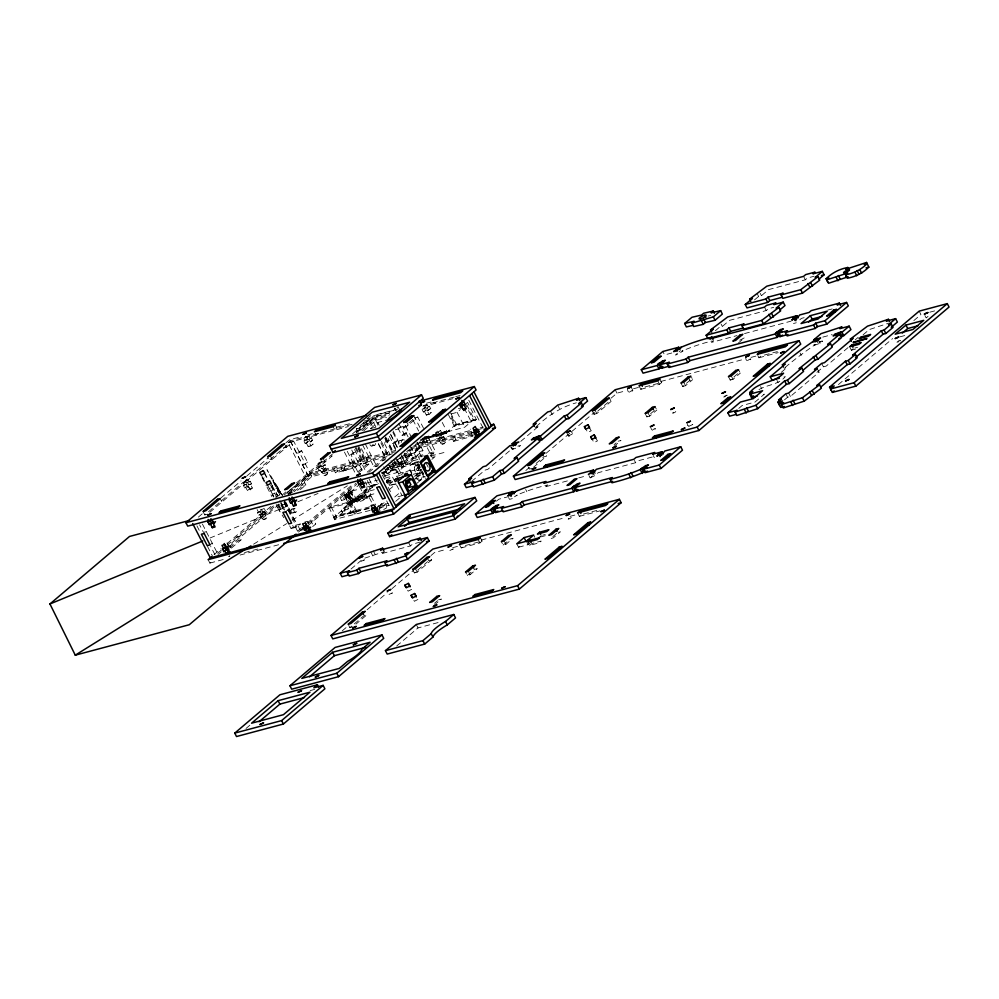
<?xml version="1.0" encoding="UTF-8"?>
<svg xmlns="http://www.w3.org/2000/svg" width="999" height="999" viewBox="0 0 999 999"><rect width="100%" height="100%" fill="white"/><g stroke="black" fill="none" stroke-linecap="round" stroke-linejoin="round"><path stroke-width="0.75" stroke-dasharray="5 3.75" d="M344.131 508.466C346.578 503.134 353.484 511.513 348.876 513.299C344.23 515.634 342.632 507.355 347.664 506.63M346.878 513.836L350.424 512M652.16 430.282C659.765 424.475 652.11 434.665 650.986 427.997M261.501 516.133C263.836 511.488 269.568 518.194 264.785 519.38C260.339 519.992 261.501 515.022 265.01 514.435M263.261 519.692L266.77 517.869M359.165 498.151C360.227 495.954 364.935 495.954 360.689 497.852C355.869 499.325 361.613 492.42 362.674 496.328M364.385 491.308C367.32 486.001 373.901 495.229 368.681 496.503C364.298 497.452 362.962 490.084 367.919 489.735M385.227 470.079C387.562 465.434 393.294 472.14 388.511 473.326C384.066 473.951 385.227 468.968 388.736 468.394M407.517 452.584C406.705 454.283 401.635 454.87 405.994 452.759C414.423 452.272 404.782 463.236 404.008 454.27M629.333 392.182C637.874 386.201 627.547 397.627 627.572 388.761M747.464 360.651C755.993 354.67 745.679 366.096 745.704 357.23M397.914 407.005L396.953 407.742M726.872 395.779L727.097 395.167L725.686 395.542M900.074 340.971L900.424 340.434L898.9 340.746M198.364 517.107L203.097 513.086M220.854 498.026L240.984 480.944M246.903 475.924L268.207 457.842M285.964 442.782L289.51 439.772L301.548 436.551M290.172 440.846L307.792 475.112L323.726 470.854L321.578 472.689L305.632 476.935L288.024 442.669L290.172 440.846L306.119 436.588L307.954 439.947L311.313 437.799L312.612 440.309L309.24 442.457L312.612 440.309M203.047 511.488L204.807 514.91L219.143 502.747L221.953 501.998L220.192 498.563M221.428 500.799L243.157 482.367L245.979 481.618L247.153 483.903L243.406 485.439L244.693 487.962L248.439 486.413L250.2 489.847L247.39 490.596L245.629 487.162L248.439 486.413M247.39 490.596L249.538 488.761L247.777 485.339L251.523 483.803L250.225 481.281L246.491 482.829L245.317 480.544L290.834 441.92L308.454 476.186L291.358 490.696M209.827 512.287L245.979 481.618M245.317 480.544L248.127 479.795L293.644 441.171L311.263 475.437L293.069 490.884M243.406 485.439L247.153 483.903M246.491 482.829L250.225 481.281M244.693 487.962L245.629 487.162M247.777 485.339L251.523 483.803M288.024 442.669L303.958 438.411L306.119 436.588M352.085 424.313L308.928 435.839L306.78 437.662L348.426 426.548M303.921 441.021L307.292 438.873L303.921 441.021L305.207 443.531L308.579 441.383L311.001 445.891L313.149 444.068L311.388 440.634M307.954 439.947L311.313 437.799M250.2 489.847L252.347 488.012L250.587 484.59M305.207 443.531L308.579 441.383M318.306 433.329L316.146 435.164L314.385 431.73M301.673 450.761L299.525 452.584L296.703 453.334L298.863 451.511L301.673 450.761L307.542 462.187L305.394 464.011L302.585 464.76L304.732 462.937L307.542 462.187M306.431 443.206L308.192 446.64L310.339 444.817L313.149 444.068M210.04 544.917L212.188 543.094M366.908 418.893L371.665 414.86M261.126 511.088L260.19 511.875L261.476 514.398L258.666 515.147L257.38 512.637L261.126 511.088L259.365 507.667M264.198 508.479L260.464 510.014L264.198 508.479L265.497 510.988L261.75 512.524L262.924 514.81L265.734 514.06L277.173 504.358M375.924 426.998L372.402 420.142L358.067 432.317L356.306 428.883L363.474 422.802L366.283 422.053L368.044 425.474L365.234 426.223L363.474 422.802M356.306 428.883L359.116 428.134L366.283 422.053M352.597 433.766L373.938 415.646L396.441 409.652M385.002 438.436L392.832 453.671L324.388 471.928L322.44 468.344L319.068 470.492L317.769 467.982L318.993 467.657L317.232 464.235L319.38 462.4L322.19 461.65L323.951 465.084L321.803 466.908L319.38 462.4M282.292 494.967L285.826 491.97M296.441 482.954L322.402 460.939M356.618 431.905L369.593 420.891L373.114 427.747M258.666 515.147L262.412 513.598L263.586 515.884L228.534 545.629M356.144 432.38L374.6 416.733L393.431 411.7M322.19 461.65L320.042 463.474L317.232 464.235M356.78 432.405L378.184 414.248L397.677 409.041M284.328 494.88L288.636 491.221M289.448 490.534L332.292 454.183M214.048 554.645L221.154 548.613M227.073 543.593L272.053 505.432M287.45 492.37L309.94 473.289L395.791 450.374M289.186 492.395L332.205 455.894L329.383 456.643M361.9 430.694L375.212 419.393L378.471 425.736M221.391 550.049L215.247 555.269L210.677 546.378M226.835 545.442L260.776 516.633L263.586 515.884M262.924 514.81L275.499 504.145M318.993 467.657L321.141 465.834L319.93 466.158L321.216 468.668L319.068 470.492M218.057 554.507L221.129 551.91M363.673 430.919L376.361 420.154L386.501 417.445M321.803 466.908L325.174 464.76L326.586 467.495L323.214 469.642L326.586 467.495M227.784 547.714L229.945 545.891L231.231 548.401M208.129 559.665L209.89 563.086L212.263 561.088M228.833 547.027L280.919 502.834M293.943 491.783L311.7 476.71L390.022 455.806M229.695 547.927L238.524 540.447L241.333 539.697L239.573 536.263L236.751 537.012L238.524 540.447M297.527 490.372L303.047 485.701L305.856 484.952L304.096 481.518L301.286 482.267L303.047 485.701M370.492 428.658L377.809 422.465L387.375 419.905M231.406 548.114L241.333 539.697M300.337 489.622L305.856 484.952M324.388 471.928L326.536 470.104L395.254 451.773M350.899 454.632L353.047 452.809L355.869 452.06L353.708 453.883L350.899 454.632L356.805 466.108L359.615 465.359L361.763 463.536L358.953 464.285L356.805 466.108M285.739 511.725L287.887 509.902M335.527 472.864L337.674 471.029L356.431 466.034L354.67 462.599L352.51 464.423L354.27 467.857L335.527 472.864L333.766 469.43L335.914 467.607L337.674 471.029M435.089 402.16L427.06 404.308L424.9 406.131L455.007 398.102M422.053 409.49L425.412 407.342L422.053 409.49L423.339 412.013L426.71 409.852L429.133 414.36L431.281 412.537L429.52 409.103L430.744 408.778L429.445 406.268L426.073 408.416L424.238 405.057L422.09 406.88L423.264 409.165M354.27 467.857L356.431 466.034M389.111 440.422L386.301 441.171L384.14 442.994L386.963 442.245L389.111 440.422L387.15 436.613M412.624 419.767L403.346 427.647L409.215 439.073M426.073 408.416L429.445 406.268M423.339 412.013L426.71 409.852M423.638 428.459L417.769 417.033L406.156 426.898L395.304 429.782M355.232 447.839L363.449 463.836L366.983 462.475L358.766 446.478M429.52 409.103L427.372 410.926L430.744 408.778M363.449 463.836L366.983 462.475M289.673 525.811L291.071 528.533L294.655 525.486L300.274 523.988L303.209 529.707L297.59 531.206L294.655 525.486M357.742 471.965L366.346 464.66L369.155 463.911L360.364 446.603M395.604 449.912L392.345 443.568L394.493 441.745L397.302 440.996L392.732 432.105M397.889 427.922L401.798 435.539L403.958 433.716L406.768 432.967L408.079 435.514M424.563 411.688L426.323 415.109L428.471 413.286L431.281 412.537M358.404 473.039L369.155 463.911M392.345 443.568L395.154 442.819L397.302 440.996M406.768 432.967L404.62 434.79L401.798 435.539M291.071 528.533L296.691 527.035L300.274 523.988M297.59 531.206L302.297 527.197M307.018 523.201L353.009 484.178M367.157 472.177L387.2 455.169L380.157 441.458M298.476 532.08L302.759 528.446M307.967 524.025L356.181 483.129M368.793 472.427L390.01 454.42L382.829 440.234M307.817 525.786L356.693 484.328M335.015 519.343L329.32 508.266L331.119 506.743L351.361 501.411M348.838 504.233L344.318 495.479L344.83 495.054L345.529 494.867L350.125 503.683L347.764 505.144L347.177 504.008L348.963 502.485L350.125 503.683M347.64 494.305L346.428 494.917L347.64 494.305L351.748 502.297L351.248 502.734L350.537 502.922L346.041 494.018L347.252 493.406L351.848 502.222L349.55 503.621M348.963 491.945L347.764 492.569L348.963 491.945L353.471 500.849L352.972 501.273L352.26 501.461L348.151 493.456L349.363 492.844L348.151 493.456M345.529 494.867L344.318 495.479M346.041 494.018L347.252 493.406M349.875 491.995L351.074 491.383L355.182 499.388L354.682 499.812L353.983 499.999L349.875 491.995L351.074 491.383M351.848 502.222L350.686 501.023L352.984 499.612L356.381 498.926L356.968 500.062L351.773 491.071L358.803 485.114M341.596 500.424L344.405 499.675L342.645 496.241L339.835 497.002L341.596 500.424L348.763 494.343L351.573 493.593L349.812 490.159L347.003 490.909L352.272 501.311L351.273 502.16M312.65 526.61L315.721 524L313.961 520.579L311.151 521.328L312.912 524.75L315.721 524M344.405 499.675L351.573 493.593M446.441 433.166L420.691 440.284L446.441 433.166L446.091 432.48L421.828 439.198M424.051 437.312L449.288 430.581L449.637 431.268L422.49 438.761L422.14 438.074M385.477 470.267L392.794 464.06L395.604 463.311L397.752 461.488L393.331 462.662M395.966 461.363L401.086 457.018M348.963 502.485L350.686 501.023M350.612 501.535L348.426 503.484L349.138 503.296L344.83 495.054M386.526 466.083L388.286 469.518L386.138 471.341L383.716 466.833M466.146 403.621L467.582 402.397L476.386 419.543L474.95 420.754L454.308 426.211L447.365 412.712M370.13 510.389L334.553 519.468L342.432 512.774L341.371 510.014L365.534 489.522L371.341 485.464L378.808 483.479M451.223 413.898L457.105 412.337L460.327 409.602M334.777 519.83L333.554 517.532L341.433 510.839M352.26 501.461L352.759 501.036L348.651 493.031M353.983 499.999L355.182 499.388M374.313 489.685L362.737 492.769L355.706 498.726L377.41 492.932M389.685 465.996L391.096 468.756L400.661 466.208L407.979 460.002L398.376 462.475L391.208 468.556L400.587 466.058L407.754 459.977M391.096 468.756L398.414 462.562M347.177 504.008L352.934 501.835L353.521 502.984L347.764 505.144M353.646 501.236L354.657 500.374L355.244 501.523L352.947 502.934L352.36 501.785L353.646 501.236L354.245 502.372M355.244 501.523L354.071 500.324L356.381 498.926M367.232 480.394L370.592 486.925L372.377 485.402L378.309 483.816M355.956 499.825L360.252 496.166L365.884 494.667L367.058 496.953L362.749 500.599L357.13 502.097L355.956 499.825L367.058 496.953M342.432 512.774L342.37 511.963L366.533 491.458L372.327 487.412L375.324 486.613M472.614 432.367L442.52 440.409L440.684 437.05L437.312 439.198L436.026 436.688L437.237 436.363L435.477 432.929L437.624 431.106L440.447 430.357L442.207 433.778L440.047 435.601L437.624 431.106M419.705 459.478L415.109 450.549L417.27 448.726L420.079 447.977L416.795 441.595M426.723 440.696L424.575 442.52L427.385 441.77L429.545 439.947L426.723 440.696L432.629 452.172L430.482 453.996L433.291 453.246L435.052 456.68L431.918 459.34M354.67 501.473L356.968 500.062M399.563 463.861L401.71 462.038L403.546 465.397L418.943 461.326M440.447 430.357L438.286 432.18L435.477 432.929M420.079 447.977L417.932 449.8L415.109 450.549M381.83 472.764L395.204 469.193L402.372 463.111L404.145 466.533L396.965 472.614L383.591 476.186M387.912 465.721L404.533 461.276L411.838 455.082L395.217 459.515M415.759 456.68L422.927 450.599L421.166 447.165L413.998 453.246L401.511 456.58M357.13 502.097L361.426 498.451L360.252 496.166M365.884 494.667L361.576 498.314L362.749 500.599M381.643 473.576L396.453 469.617L398.251 468.106L402.947 477.247M436.026 436.688L438.174 434.852L439.46 437.375L437.312 439.198M437.237 436.363L439.385 434.528M397.04 459.165L401.323 467.282L403.546 465.397L401.71 462.038M405.769 457.704L408.928 455.806L410.789 459.253L412.937 457.43L422.789 454.807M386.226 481.206L392.083 476.236L401.835 495.167M401.024 454.458L406.293 464.71L413.598 458.504L407.679 446.965M440.047 435.601L443.419 433.454L444.717 435.964L441.346 438.124L444.717 435.964M382.317 474.887L386.338 482.717L388.136 481.193L399.987 478.034M329.32 508.266L369.268 497.602L371.054 496.078L375.749 505.219M442.245 422.44L447.102 431.893L455.706 424.587L450.849 415.134M454.308 426.211L456.456 424.388M423.613 437.687L449.288 430.581M476.386 419.543L456.705 424.787L455.269 426.011L449.825 415.409M369.755 506.818L356.256 510.427L354.458 511.95L372.465 507.142M422.265 438.836L449.637 431.268M409.64 449.175L439.71 441.158L441.858 439.335L410.289 447.752M442.52 440.409L444.667 438.573L471.803 431.331M395.129 482.13L397.465 480.144M388.986 489.847L396.016 483.891L388.773 485.814M430.157 455.906L435.439 451.423L426.923 434.84M447.102 431.893L464.735 427.185L473.339 419.892L465.709 405.032M455.806 439.51L454.046 436.076L451.898 437.899L453.658 441.333L455.806 439.51L473.563 434.765M376.86 507.929L379.008 506.106L380.294 508.616L378.146 510.439M415.484 478.271L420.854 473.713L423.539 473.002M394.755 496.978L401.198 491.508M473.276 435.015L472.34 435.814L471.053 433.291L471.978 432.505L470.217 429.083M395.654 501.373L402.535 495.529L395.154 497.502M416.995 483.266L425.187 476.311L414.41 479.183M351.024 569.043L361.213 560.402M364.822 558.129L384.378 551.648L382.23 553.483L380.469 550.049M471.69 481.356L484.927 470.129L487.749 469.38L511.763 449.001L513.636 448.501L512.699 449.288L511.525 447.003M536.226 426.61C548.039 415.721 561.001 406.993 576.323 402.797M520.779 441.358L537.937 426.798L536.75 424.513M382.23 553.483L410.352 545.966L412.512 544.143L420.542 542.007M525.824 470.504L529.37 467.482M545.941 453.421L570.804 432.33M571.99 431.331L594.48 412.25M611.051 398.189L616.97 393.169L626.011 390.746M536.076 463.436L543.793 456.893L546.603 456.143L544.842 452.709M592.22 410.889L593.98 414.31L608.316 402.147L611.126 401.398L609.365 397.964M533.366 467.37L546.603 456.143M593.98 414.31L596.79 413.561L611.126 401.398M342.232 630.856L348.151 625.836M367.095 609.765L387.225 592.682M391.958 588.673L413.261 570.591M431.019 555.531L434.577 552.509L446.615 549.3M496.478 501.161L498.738 499.238L507.43 496.915M348.688 625.374L349.862 627.659L353.171 624.85M354.27 623.913L364.198 615.484L367.02 614.735L355.981 624.1M412.624 569.48L414.385 572.914L416.595 571.041M417.694 570.104L427.622 561.675M414.385 572.914L417.195 572.152L431.543 559.989L429.782 556.568M677.497 353.221L675.349 355.045L678.159 354.295L683.104 350.799L681.892 351.124C691.545 346.915 701.635 343.531 712.15 340.959M679.07 351.873L680.506 350.661M639.035 385.876L640.796 389.31L642.944 387.487L661.7 382.48L659.939 379.046M246.016 728.471L250.774 724.425M715.396 330.694L719.517 327.197L722.327 326.448L729.495 320.367L766.245 310.552L768.331 308.791L773.688 307.355M514.473 496.79L517.27 495.129L516.058 495.454C526.148 491.021 536.763 487.599 547.764 484.902L545.616 486.725L544.443 484.44M459.453 544.48L461.213 547.902L463.361 546.078L482.117 541.071L480.344 537.649M754.495 299.925L758.616 296.441L761.425 295.692L768.593 289.598L805.344 279.795L807.429 278.034L814.123 276.248M640.796 389.31L659.552 384.303L661.7 382.48M713.598 340.584L711.45 342.407L737 335.589M461.213 547.902L479.957 542.894L482.117 541.071M614.085 444.68L616.133 442.944M645.104 413.449L646.865 416.87L654.033 410.789L656.842 410.04L655.082 406.605M680.956 383.029L682.717 386.463L689.884 380.369L692.694 379.62L691.52 377.335M613.836 446.541L621.003 440.459L618.181 441.208M646.865 416.87L649.675 416.121L656.842 410.04M682.717 386.463L685.526 385.701L692.694 379.62M739.735 340.222L744.592 337.724L738.448 342.944M434.503 603.284L437.574 600.674M467.282 575.474L474.45 569.393L477.26 568.643L470.092 574.725L467.282 575.474L465.509 572.04M503.121 545.054L510.289 538.973L513.111 538.224L505.931 544.305L503.121 545.054L501.361 541.633M434.24 605.132L441.408 599.05L438.598 599.8M588.973 475.561L590.147 477.847L592.295 476.024L591.071 476.348M595.304 473.464L592.657 475.012M396.678 646.028L418.032 627.921L439.023 622.315M516.783 543.806L518.543 547.24L521.678 544.58M518.543 547.24L528.109 544.68L530.207 542.907M529.657 545.392L531.805 543.568L541.183 541.071L539.023 542.894L529.657 545.392L528.521 543.181M539.11 537.362L541.271 535.539M728.433 376.648L730.194 380.082L737.512 373.876L740.321 373.127L738.561 369.692M730.194 380.082L733.016 379.333L740.321 373.127M757.754 355.494L758.928 357.779L761.076 355.956L777.359 351.611M590.147 477.847L596.328 474.95L598.114 472.714L635.614 462.712L637.774 460.889L655.082 456.268M556.668 533.379L550.524 538.598L553.334 537.837L560.501 531.755L557.692 532.504M577.572 512.949L579.345 516.371L581.493 514.547L599.25 509.815M785.239 367.332C794.942 359.078 805.057 351.623 815.359 344.505L814.422 345.292L813.248 343.007M738.761 408.404L742.207 405.482L755.044 402.048L764.372 394.143L760.089 395.292M758.965 389.622C767.319 384.453 778.621 384.927 785.339 376.623L782.379 377.41M781.218 372.39L786.95 367.507L784.14 368.269M817.507 342.682L818.443 341.895M820.504 341.346L819.567 342.133L822.377 341.383L821.203 339.098M814.422 345.292L820.229 343.206L822.377 341.383M784.502 399.85L787.574 397.24L790.396 396.491L819.068 372.165L817.307 368.731M848.039 347.59L826.235 366.071L823.426 366.833L816.258 372.914L819.068 372.165M855.181 339.885L858.253 337.287M863.111 334.79L869.255 329.583L888.823 323.102M850.186 347.952L851.36 350.237L853.508 348.414M838.386 384.59L892.619 338.574M913.848 320.567L920.928 314.56L919.167 311.139M383.716 509.49L385.814 508.329M229.782 555.594L228.709 556.63L229.795 556.505M673.501 412.212C669.78 415.297 679.208 410.377 674.412 411.738M568.955 518.206C565.409 521.441 575.049 515.821 569.405 517.957M253.584 544.18L286.613 523.638M291.895 520.342L347.377 485.814M725.224 395.766L723.688 397.065L725.686 396.541M898.438 340.971L896.915 342.257L898.9 341.733M261.313 475L263.074 478.421L266.596 476.598M267.557 485.127L269.318 488.548L272.827 486.725L271.066 483.304M269.318 488.548L270.879 491.083L277.897 487.437L281.418 494.293M273.801 496.84L272.44 494.28L279.458 490.634L280.369 492.32M275.424 497.177L281.281 494.143L279.458 490.634M276.161 504.895L277.572 507.629L284.59 503.996L295.517 521.715L293.169 522.927M282.642 508.341L279.133 510.164L280.894 513.586M411.65 589.348L408.141 591.171L406.381 587.737M417.894 599.475L414.373 601.298L412.612 597.864M928.046 316.283L926.41 317.869M352.272 501.311L353.571 500.761M209.952 538.024L290.672 504.745M297.877 501.773L318.057 493.456M395.604 408.391L394.518 408.391M307.567 434.952L313.586 433.341M336.151 427.322L352.709 422.902M367.757 418.881L391.82 412.462M426.436 403.221L430.944 402.023M364.111 421.103L389.672 414.285M454.195 397.065L436.426 401.81L434.278 403.633L432.517 400.199M455.669 396.665L460.114 395.479M363.461 422.527L389.023 415.709M283.666 448.002L286.476 447.252L284.715 443.818M370.666 428.583L377.36 426.785M417.769 417.033L414.96 417.794L420.829 429.208M308.192 446.64L311.001 445.891M426.323 415.109L429.133 414.36M458.366 408.616L461.188 407.867M827.784 310.102L832.217 308.916M671.815 352.984L664.572 354.92L662.812 351.486M744.517 333.579L791.121 321.141M804.133 317.67L801.448 318.381L798.438 320.941M398.801 427.609L408.266 425.099L406.506 421.665M793.481 323.514L796.29 322.764M371.803 446.004L374.613 445.254M454.682 424.862L474.363 419.605M399.95 440.584L402.759 439.835M323.951 465.084L325.174 464.76M321.216 468.668L322.44 468.344M439.46 437.375L440.684 437.05M416.021 443.906L421.64 442.407M249.538 488.761L252.347 488.012M421.84 443.032L422.777 442.782M413.873 445.554L471.103 430.269M480.144 427.859L483.154 427.06M822.801 337.1L832.179 334.603M479.208 429.358L482.167 428.571M633.541 388.736L639.572 387.137M660.651 381.506L745.004 358.991M751.023 357.38L757.055 355.781M471.053 433.291L473.863 432.542M407.779 450.736L421.166 447.165M406.593 451.386L471.353 434.103M758.928 357.779L778.171 352.647M929.807 312.188L935.726 310.614M453.658 441.333L472.902 436.188M343.419 470.904L346.228 470.154M382.842 460.502L385.664 459.752M402.11 456.156L422.927 450.599M293.544 487.062L296.353 486.301M375.674 466.583L378.484 465.834M428.409 453.296L435.439 451.423M410.789 459.253L423.451 455.881M204.807 514.91L207.617 514.16M535.114 427.547L537.937 426.798M389.897 466.433L404.882 462.412L402.073 456.93M387.749 467.532L420.304 458.841M430.669 456.081L443.981 452.522M435.052 456.68L432.242 457.43L422.614 438.686M385.339 470.304L388.286 469.518M412.262 463.961L421.64 461.463M411.663 473.851L410.302 471.191A6.119 4.146 75.1 0 1 411.463 464.448L420.841 461.95M381.718 472.515L398.251 468.106M401.323 467.282L418.206 462.774M854.857 348.052L857.554 347.34M416.158 465.272L418.918 464.535M411.463 464.448A6.119 4.146 75.1 0 1 416.745 465.709L419.43 464.997M899.899 336.85L905.843 335.264M851.36 350.237L855.406 349.163M417.02 468.106L421.128 467.008M410.302 471.191L419.667 468.681A6.119 4.146 75.1 0 1 419.38 464.797M366.034 483.179L377.61 480.094M384.84 478.159L392.083 476.236M257.38 512.637L260.19 511.875M417.782 470.629L421.89 469.53M261.75 512.524L264.56 511.775L265.734 514.06M400.249 477.497L396.116 478.596L387.512 485.901L395.791 483.691M517.857 446.128L520.666 445.379L518.518 447.202L512.699 449.288M386.288 481.481L399.75 477.884M413.211 474.288L422.19 471.903M351.773 491.071L359.003 489.148M366.246 487.212L377.822 484.128M418.643 473.464L422.777 472.352M370.592 486.925L376.511 485.339M386.338 482.717L399.675 479.158M206.318 531.668L203.509 532.417L199.588 524.8M387.287 483.416L396.266 481.031M414.21 476.236L423.189 473.838M291.795 509.14L294.605 508.379M292.932 512.912L295.754 512.162M353.084 499.95L351.873 500.561L352.572 500.374M371.054 496.078L351.561 501.286L356.256 510.427M350.149 502.022L350.861 501.835L346.74 493.831M304.77 522.015L307.592 521.266L309.353 524.687M369.131 508.454L333.554 517.532M377.972 506.093L388.286 503.334M229.945 545.891L228.721 546.216L226.96 542.782M377.784 506.431L379.008 506.106M378.971 508.029L389.285 505.282M380.294 508.616L379.083 508.941L380.257 511.226M532.267 468.306L529.458 469.055L528.284 466.77M244.505 552.609L258.928 548.751M209.89 563.086L226.461 558.666M240.022 555.057L280.682 544.193M545.616 486.725L569.705 480.294M578.746 477.884L586.263 475.874M512.325 498.613L509.515 499.363L508.341 497.077M452.622 547.689L460.152 545.691M481.218 540.059L563.973 517.981M569.992 516.371L577.509 514.36M579.345 516.371L600.062 510.839M431.543 559.989L428.733 560.739L426.96 557.317M542.607 535.177L545.279 534.465M540.459 537L548.488 534.865M349.862 627.659L352.672 626.91M310.177 690.609L314.685 689.397M708.066 316.059L710.789 315.434M386.213 508.191C388.349 499.025 374.875 503.196 383.366 510.027M440.547 440.846C442.445 441.133 445.791 437.362 441.508 439.735C436.401 446.353 450.774 444.705 443.943 438.961M445.704 442.382L442.195 444.205M325.686 470.417C320.504 469.667 322.777 478.234 326.498 474.95C329.47 471.615 324.812 469.78 322.302 472.302M418.544 480.694C424.587 481.343 420.791 470.616 416.733 474.2C413.611 477.697 418.693 482.305 421.953 478.783M688.648 426.473C699.437 421.103 685.689 428.921 687.462 424.2M572.04 434.315C562.212 437.837 577.572 435.976 570.279 430.894M409.278 455.881L411.176 454.008L412.937 457.43M415.659 475.249L419.193 473.426M390.497 471.815L386.988 473.638M370.679 494.98L367.145 496.803M327.572 473.913L324.063 475.736M380.607 504.657L384.14 502.834M358.579 497.015L362.088 495.192M420.791 442.382L421.353 442.707A3.959 2.672 75.1 0 0 424.076 441.471A3.959 2.672 75.1 0 0 423.776 437.175M419.855 442.632L420.417 442.969A3.959 2.672 75.1 0 0 423.226 438.374M281.281 494.143L280.369 492.47M272.44 494.28L273.339 495.954M589.672 428.221L591.233 430.744L587.724 432.567L586.55 430.282M595.916 438.349L597.477 440.871L593.968 442.694L592.207 439.273M277.897 487.437L266.983 469.717L280.369 495.766M282.642 496.028L273.089 480.531L280.557 495.042M272.739 480.719L281.493 494.917M278.209 490.472L279.133 491.995M286.813 504.445L287.749 505.969M284.528 501.498L290.097 510.539L285.839 502.235M284.178 501.673L289.747 510.714M264.248 472.802L268.144 479.133M272.053 485.464L277.909 496.116M271.616 486.413L277.185 495.442M280.669 503.496L284.64 509.952M283.429 509.602L279.67 503.071M263.074 478.421L264.635 480.956M277.572 507.629L283.816 517.757M397.315 460.289L400.611 466.096M404.533 461.276L406.368 464.647M273.351 496.116L273.801 496.978M276.86 494.143C274.3 489.398 279.108 498.451 276.86 494.293M924.887 315.522L926.061 317.807M803.583 276.361L805.344 279.795M819.055 340.921L820.229 343.206M821.665 363.399L823.426 366.833M800.112 353.059L801.285 355.344M760.251 293.406L761.425 295.692M764.485 307.13L766.245 310.552M757.442 294.156L758.616 296.441M788.636 393.069L790.396 396.491M785.813 393.818L787.574 397.24M776.997 380.419L778.171 382.704M760.601 386.588L761.775 388.873M721.153 324.163L722.327 326.448M731.256 375.899L733.016 379.333M688.124 376.948L689.884 380.369M683.766 382.28L685.526 385.701M657.792 380.869L659.552 384.303M647.914 412.699L649.675 416.121M631.081 386.938L632.842 390.359M653.196 455.419L654.37 457.704M615.209 389.735L616.97 393.169M634.44 460.427L635.614 462.712M595.029 410.127L596.79 413.561M557.679 405.119L559.44 408.554M566.77 432.704L568.531 436.138M550.511 411.213L552.272 414.635M510.589 446.715L511.763 449.001M525.686 489.448L526.86 491.733M468.768 400.199L483.116 428.121M466.733 404.757L474.95 420.754M533.666 535.052L534.84 537.337M464.248 408.216L471.191 421.715M526.348 541.258L528.109 544.68M457.105 412.337L464.735 427.185M450.599 412.924L456.705 424.787M448.851 430.944L449.2 431.63M504.17 540.884L505.931 544.305M445.654 432.842L446.004 433.529M427.06 404.308L428.234 406.593M443.494 436.301L444.667 438.573M427.297 408.091L428.583 410.601M441.271 435.277L442.557 437.799M424.2 407.667L425.487 410.177M438.536 438.873L439.71 441.158M478.196 539.472L479.957 542.894M424.762 436.663L427.385 441.77M413.673 415.584L415.434 419.018M412.812 419.617L418.681 431.044M420.766 439.235L421.128 439.922M398.027 406.693L399.787 410.127M426.123 463.211L428.184 467.207M405.494 425.824L411.376 437.05M415.309 444.692L423.176 460.002M394.867 407.979L396.628 411.413M394.518 408.516L395.691 410.801M398.738 423.364L405.906 437.525M410.514 446.266L416.421 457.754L409.103 463.961L403.833 453.696M417.495 462.337L425.824 478.558M417.32 464.123L423.788 476.685M416.745 465.709L420.854 473.713M468.331 571.291L470.092 574.725M393.057 430.969L399.45 443.419M404.208 453.084L407.817 460.089M410.539 470.566L411.863 473.139M390.572 434.128L394.493 441.745M395.154 442.819L397.764 447.902M390.796 434.99L397.839 448.701M389.36 436.213L396.403 449.912M399.925 456.768L403.446 463.623L394.081 466.133L392.669 463.386M385.701 437.1L393.556 452.385M377.809 422.465L379.245 425.249M385.626 437.662L392.732 451.498M395.991 458.054L398.439 462.587M374.6 416.733L376.361 420.154M384.99 438.636L386.301 441.171M393.843 459.877L395.604 463.311M394.106 462.175L395.517 464.91M396.453 469.617L401.148 478.758M381.393 441.458L389.148 456.531M391.034 460.626L392.794 464.06M395.204 469.193L396.965 472.614M403.271 472.315A3.959 0.887 -27.2 0 0 398.926 473.838A3.959 0.887 -27.2 0 0 396.541 476.148L398.476 479.945M378.459 443.743L386.251 458.916M389.797 465.809L391.271 468.681M378.309 443.868L386.126 459.078M383.441 472.052L388.136 481.193M382.505 472.302L387.2 481.443M359.116 428.134L360.289 430.419M388.199 487.237L391.62 493.893M365.322 444.031L377.123 466.983M362.512 444.78L374.325 467.532M408.591 542.544L410.352 545.966M374.912 478.009L378.171 484.353M386.65 500.861L389.91 507.205M358.042 447.09L366.271 463.086M357.979 448.389L366.346 464.66M355.944 447.227L364.173 463.224M354.558 449.513L366.358 472.465M415.434 568.731L417.195 572.152M369.031 478.871L372.377 485.402M371.341 485.464L372.327 487.412M351.76 450.074L363.549 473.014M369.18 487.3L370.179 489.235M365.11 481.755L366.87 485.177M335.289 424.9L337.05 428.334L334.902 430.157L333.142 426.723M347.252 451.336L357.704 471.678M365.534 489.522L366.533 491.458M369.268 497.602L373.289 505.432M344.43 452.085L355.594 473.788M359.453 486.388L362.737 492.769M355.369 499.775L355.956 500.911M350.374 491.57L354.682 499.812M348.264 492.132L352.972 501.273M416.271 624.487L418.032 627.921M351.86 502.747L352.447 503.896M346.541 493.593L356.318 512.612M346.391 493.931L350.499 501.923M350.562 503.309L351.149 504.445M349.762 502.809L355.457 513.886M348.826 503.059L354.52 514.135M373.239 550.724L375.012 554.158M344.68 495.392L348.788 503.384M347.752 504.058L348.339 505.194M323.264 458.553L325.025 461.975L322.215 462.724L320.454 459.303M371.091 552.547L372.852 555.981M308.928 435.839L310.102 438.124M325.362 467.819L326.536 470.104M309.166 439.622L310.464 442.132M323.027 466.583L324.438 469.318M306.069 439.198L307.355 441.708M341.371 510.014L342.37 511.963M303.958 438.411L305.132 440.696M320.279 470.167L321.578 472.689M331.119 506.743L336.813 517.819M309.94 473.289L311.7 476.71M270.379 455.981L272.14 459.415L269.33 460.164L267.57 456.743M300.399 530.457L297.465 524.737L293.881 527.784L292.12 524.35M285.002 501.486L295.517 521.715M283.966 502.285L296.691 527.035M281.431 502.972L284.877 509.902M279.857 500.487L284.79 510.102M264.173 472.914L267.695 479.77M270.592 485.177L276.86 497.589M278.484 504.058L281.98 510.851M270.879 491.083L273.701 496.565M277.922 504.795L280.744 510.277M262.075 477.472L266.296 485.701M267.008 487.075L271.94 496.665M248.127 479.795L249.3 482.08M247.415 482.03L248.714 484.552M261.388 509.228L262.687 511.738M246.216 484.69L247.502 487.2M243.157 482.367L244.33 484.652M257.13 509.552L258.304 511.838M259.603 514.348L260.776 516.633M202.41 524.05L217.407 553.246M196.94 525.861L199.75 531.343M207.505 546.416L212.437 556.018M377.834 422.49L377.847 425.212M420.179 440.946A3.297 2.235 75.1 0 1 417.058 442.744M422.802 438.524A3.297 2.235 75.1 0 1 422.165 442.107A3.297 2.235 75.1 0 1 419.343 441.458M401.136 442.482A3.959 2.672 75.1 0 1 404.882 440.322M398.351 444.243A3.959 2.672 75.1 0 1 402.073 441.071M403.271 473.064A3.959 0.887 -27.2 0 1 401.361 474.525M400.474 475.024A3.959 0.887 -27.2 0 1 396.541 476.148M405.669 472.127A3.959 0.887 -27.2 0 1 410.102 470.417A3.959 0.887 -27.2 0 1 409.19 472.14M375.412 443.431A1.973 1.336 75.1 0 1 374.775 445.179A1.973 1.336 75.1 0 1 373.226 444.692M372.615 444.68A1.973 1.336 75.1 0 1 371.453 446.053A1.973 1.336 75.1 0 1 369.955 444.555M345.13 510.277L348.663 508.578L345.13 510.277M244.006 481.68L247.402 480.169L244.006 481.68M304.807 437.724L308.204 436.338L304.807 437.724M365.497 493.069L368.918 491.545L365.497 493.069M422.939 406.193L426.323 404.82L422.939 406.193M381.73 506.293L385.139 504.77L381.73 506.293M361.076 561.376L364.46 559.865L361.076 561.376M416.77 476.885L420.192 475.362L416.77 476.885M389.061 594.417L392.457 592.919L389.061 594.417M449.862 550.474L453.259 548.963L449.862 550.474M368.419 456.256L366.258 458.079L369.081 457.33L371.228 455.507L368.419 456.256M335.814 515.884L334.016 517.407L353.521 512.2L355.319 510.676L335.814 515.884M416.533 468.681A1.324 0.887 75.1 0 0 417.557 470.654A1.324 0.887 75.1 0 0 418.119 468.756A1.324 0.887 75.1 0 0 416.533 468.681M414.585 467.132A4.283 2.897 75.1 0 0 417.894 473.563A4.283 2.897 75.1 0 0 419.73 467.382A4.283 2.897 75.1 0 0 414.585 467.132M344.355 467.245A1.973 1.336 75.1 0 0 345.879 470.204A1.973 1.336 75.1 0 0 346.728 467.357A1.973 1.336 75.1 0 0 344.355 467.245M293.881 509.253A1.973 1.336 75.1 0 0 295.404 512.212A1.973 1.336 75.1 0 0 296.253 509.365A1.973 1.336 75.1 0 0 293.881 509.253M341.546 467.994A1.973 1.336 75.1 0 0 343.069 470.954A1.973 1.336 75.1 0 0 343.918 468.106A1.973 1.336 75.1 0 0 341.546 467.994M291.059 510.002A1.973 1.336 75.1 0 0 292.595 512.962A1.973 1.336 75.1 0 0 293.444 510.114A1.973 1.336 75.1 0 0 291.059 510.002"/><path stroke-width="1.5" d="M311.089 529.994L307.58 531.693L310.002 529.994M457.754 516.021L457.08 516.683M379.408 511.913L376.024 513.424L377.997 511.913M296.104 534.103L189.273 624.737L75.275 655.169L49.95 603.97L129.533 536.451L189.398 520.467M418.656 401.398L474.325 386.551L476.086 389.972L374.275 476.348L187.712 526.148L185.951 522.714L287.749 436.338L365.996 415.459M208.017 522.077L210.165 520.242L211.463 522.764L209.303 524.587L208.017 522.077L211.388 519.917M210.527 524.263L212.675 522.44L215.097 526.935L212.287 527.684L210.527 524.263L209.303 524.587M215.484 521.678L213.336 523.513L214.56 523.189L210.876 518.706M212.287 527.684L214.435 525.861M419.642 401.411L421.403 404.832L379.895 440.059L333.017 452.572L329.495 445.716L374.662 407.392L421.541 394.88L423.301 398.314L378.134 436.625L331.256 449.138M333.017 452.572L335.389 450.549M211.688 556.655L208.129 559.665L391.895 510.614L493.693 424.238L495.454 427.672L393.656 514.048L283.704 543.394M192.67 523.563L210.29 557.842L226.224 553.583L228.371 551.76L227.198 549.475L223.826 551.623L222.54 549.113L225.911 546.965L224.151 543.531M225.225 548.426L227.435 546.553M223.826 551.623L227.198 549.475M291.708 502.597L293.469 506.018L295.617 504.195L293.856 500.774L290.484 502.922L289.198 500.399L292.557 498.251M290.484 502.922L293.856 500.774M387.088 421.378L378.846 428.371L341.346 438.386L372.177 412.225L409.677 402.222L401.436 409.215A23.951 5.382 -27.2 0 1 387.088 421.378A23.951 5.382 -27.2 0 1 401.436 409.215M293.469 506.018L296.278 505.269L294.518 501.848L296.666 500.012M329.495 445.716L376.373 433.204L421.541 394.88M403.758 422.54L410.926 416.458L413.736 415.696L406.568 421.79L403.696 422.427L410.864 416.333L413.673 415.584L406.506 421.665M223.751 548.788L221.99 545.367L224.812 544.605L226.573 548.039L227.784 547.714L229.083 550.224L227.859 550.549L229.033 552.834L306.855 532.067L309.003 530.244L307.829 527.959L304.458 530.107L303.172 527.597L306.531 525.449L305.357 523.164M303.172 527.597L306.531 525.449M357.63 482.142L359.79 480.319L361.076 482.829L358.928 484.652L357.63 482.142L361.001 479.982M305.007 528.184L306.793 526.66M304.458 530.107L307.829 527.959M185.951 522.714L372.515 472.927L474.325 386.551M360.139 484.328L362.3 482.505L364.722 487L361.9 487.749L360.139 484.328L358.928 484.652M377.447 511.975L375.287 513.798L309.665 531.318L308.491 529.033L310.639 527.21M361.9 487.749L364.061 485.926M460.826 404.57L459.89 405.357L461.188 407.867L462.112 407.08M460.164 403.496L463.911 401.948L465.197 404.458L461.451 406.006L463.873 410.502L466.021 408.678L464.26 405.257M461.451 406.006L465.197 404.458M432.992 472.477L435.814 471.715L427.472 455.494L420.304 461.588L428.646 477.809L415.309 489.123L412.487 489.872M408.603 476.073L407.267 473.464L397.939 481.381L405.981 497.027L395.666 505.781M427.06 475.811L433.516 470.329L427.06 457.767L420.604 463.236L426.423 474.55M398.551 482.954L402.697 481.843L411.301 474.55L417.47 486.538L408.866 493.843L403.796 495.192M371.603 509.328L374.975 507.18L371.603 509.328L372.902 511.838L376.273 509.69L378.109 513.049L394.043 508.791L376.423 474.525L373.526 475.299M372.902 511.838L376.273 509.69M409.465 481.905L406.605 484.328L408.067 487.187L410.939 484.752L409.465 481.905L405.319 483.004M475.424 433.191L476.361 432.405L475.062 429.895L474.138 430.681L477.884 429.133L479.17 431.655L475.424 433.191L477.26 436.551L435.814 471.715M476.086 434.265L475.149 435.052L473.863 432.542L474.8 431.755L473.039 428.321L475.187 426.498L476.948 429.932M415.509 485.739L409.053 491.221L405.831 484.927L406.081 481.431L409.677 478.384L412.275 479.458L415.509 485.739L408.666 487.562M404.82 496.378L407.142 494.405M428.146 476.585L435.152 470.641M476.598 435.477L479.408 434.727L486.588 428.646L469.617 395.641M348.663 574.949L341.97 576.735L340.209 573.301L361.713 555.057L382.617 548.226L383.791 550.511M387.837 533.179L409.34 514.935L474.975 497.415L476.735 500.849L455.219 519.093L389.598 536.613L387.837 533.179L453.459 515.671L474.975 497.415M407.267 519.093L398.164 526.823L455.544 511.513L464.647 503.783L407.267 519.093L409.028 522.527L404.47 526.386M389.598 536.613L391.858 534.69M387.362 564.61L360.726 571.728L358.566 573.551L349.2 576.048L347.44 572.627L349.588 570.804L340.209 573.301M347.44 572.627L356.805 570.129L358.966 568.294L387.088 560.789L384.94 562.612L386.7 566.046L407.604 559.215L429.108 540.971L427.347 537.537L417.969 540.047L420.117 538.211L421.291 540.496M382.617 548.226L380.469 550.049L408.591 542.544L410.751 540.721L420.117 538.211M470.005 481.156L468.831 478.871L483.166 466.708L485.989 465.959L510.002 445.579L513.011 445.317L518.906 441.945L512.15 443.756L513.324 446.041M534.527 426.411L533.354 424.125L547.689 411.963L550.511 411.213L557.679 405.119L578.583 398.289L579.757 400.574M472.939 485.839L466.233 487.624L464.473 484.203L471.64 478.121L468.831 478.871M512.15 443.756L536.163 423.376L533.354 424.125M581.418 406.256L587.562 401.049L585.801 397.614L578.633 403.696L581.443 402.947L583.204 406.381L568.868 418.544L566.058 419.293L542.045 439.672L540.159 440.172L538.399 436.738L539.335 435.951L533.528 438.049L531.381 439.872L538.124 438.074L514.11 458.441L516.92 457.692L518.681 461.126L504.345 473.289L501.535 474.038L494.368 480.119L473.464 486.95L471.703 483.528L473.851 481.693L464.473 484.203M471.703 483.528L492.607 476.698L499.775 470.616L502.584 469.867L516.92 457.692M578.583 398.289L576.423 400.124L585.801 397.614M384.94 562.612L405.844 555.794L427.347 537.537M538.399 436.738L540.272 436.238L564.298 415.871L567.107 415.109L581.443 402.947M540.159 440.172L541.096 439.385L539.035 439.935M518.156 459.927L539.885 441.496L537.275 436.501M693.156 325.349L686.363 326.923L684.665 323.476L691.982 317.27L701.51 315.072L703.658 313.236L713.236 311.026L714.322 313.336M713.236 311.026L711.088 312.849L720.654 310.639L722.339 314.086L715.034 320.292L705.406 322.515L703.259 324.338L693.731 326.536L692.045 323.089L694.193 321.266L684.665 323.476M513.411 476.111L615.209 389.735L798.975 340.696L800.736 344.118L698.925 430.494L515.172 479.545L513.411 476.111L697.165 427.072L798.975 340.696M542.032 453.459L527.697 465.634L530.506 464.885L544.842 452.709L542.032 453.459L543.206 455.744M787.974 334.49L779.944 336.626L778.184 333.204L783.341 328.821L780.531 329.57L775.586 333.067L776.797 332.742L778.558 336.163L777.135 337.387L689.934 360.651L687.787 362.475L669.043 367.482L667.282 364.061L669.43 362.225L660.052 364.735L665.359 360.227L662.549 360.976L657.592 364.473L658.816 364.148L660.576 367.57L659.003 368.906L643.056 373.164L641.296 369.742L662.812 351.486L678.746 347.24L679.919 349.525M692.045 323.089L713.348 316.845L720.654 310.639M331.006 635.464L432.817 549.088L619.38 499.288L621.141 502.722L519.343 589.098L332.767 638.885L331.006 635.464L517.582 585.664L619.38 499.288M502.672 510.701L495.429 512.637L493.668 509.203L498.826 504.82L496.016 505.581L491.071 509.065L492.295 508.741L494.055 512.162L492.619 513.386L477.235 517.494L475.474 514.06L496.978 495.816L512.912 491.558L514.085 493.843M492.619 501.148L485.452 507.23L488.261 506.481L495.429 500.399L492.619 501.148L493.793 503.434M362.437 612.062L348.102 624.225L350.911 623.476L365.259 611.313L362.437 612.062L363.611 614.348M678.746 347.24L673.588 351.611L676.398 350.861L681.343 347.377L680.132 347.702C690.222 343.269 700.836 339.847 711.837 337.15L713.011 339.435M641.296 369.742L657.242 365.484L658.816 364.148M512.912 491.558L508.678 494.443L509.902 494.118L511.076 496.403M475.474 514.06L490.859 509.952L492.295 508.741M509.902 494.118L507.754 495.941L510.564 495.192L515.509 491.695L514.298 492.02C524.388 487.599 535.002 484.165 546.003 481.481L543.856 483.304L593.543 470.042L594.717 472.327M545.829 464.96L543.681 466.783L562.437 461.775L564.585 459.952L545.829 464.96L547.015 467.245M641.183 384.053L639.035 385.876L657.792 380.869L659.939 379.046L641.183 384.053L642.357 386.338M659.178 363.137L661.813 368.156L663.249 366.945M495.629 510.826L492.832 512.487L494.055 512.162M289.935 685.764L335.102 647.439L381.98 634.927L383.741 638.349L338.574 676.673L291.696 689.185L289.935 685.764L336.813 673.251L381.98 634.927M317.42 684.777L313.836 687.811L323.139 685.376L324.9 688.798L283.391 724.025L236.513 736.538L234.753 733.104L279.92 694.78L317.42 684.777L318.594 687.062M711.725 332.168L710.551 329.882L727.734 316.933L764.485 307.13L766.57 305.357L775.948 302.859L773.863 304.62L783.241 302.123L785.002 305.544L779.882 309.89M612.612 481.356L576.61 490.971L574.85 487.537L580.007 483.154L577.197 483.903L572.252 487.4L573.463 487.075L575.224 490.497L573.801 491.72L524.1 504.982L521.953 506.805L503.209 511.813L501.448 508.379L503.596 506.555L493.668 509.203M332.617 652.272L301.798 678.421L339.298 668.418L347.54 661.425A23.951 5.382 -27.2 0 0 361.875 649.263L370.117 642.257L332.617 652.272L334.378 655.694L309.478 676.822M743.119 328.022L730.694 331.343L728.546 333.167L707.916 338.673L706.156 335.239L713.361 329.133L710.551 329.882M750.823 301.411L749.65 299.126L766.832 286.176L803.583 276.361L805.669 274.6L815.034 272.103L812.961 273.863L822.339 271.366L824.1 274.787L818.98 279.133M278.097 700.686L251.573 723.201L283.441 714.685L309.977 692.182L278.097 700.686L279.857 704.12L259.103 721.728M782.217 297.265L769.792 300.587L767.644 302.41L747.015 307.917L745.254 304.483L752.459 298.376L749.65 299.126M667.282 364.061L686.026 359.053L688.174 357.23L775.374 333.953L776.797 332.742M711.837 337.15L709.69 338.973L796.877 315.709L798.051 317.994M501.448 508.379L520.192 503.371L522.34 501.548L572.04 488.286L573.463 487.075M706.156 335.239L726.785 329.745L728.933 327.909L744.118 323.863L741.97 325.686L743.731 329.108L763.423 323.863L780.644 310.876L778.883 307.455L776.073 308.204L783.241 302.123M745.254 304.483L765.883 298.976L768.031 297.153L783.216 293.107L781.068 294.93L782.829 298.351L802.522 293.094L819.742 280.12L817.981 276.698L815.172 277.447L822.339 271.366M234.753 733.104L281.631 720.591L323.139 685.376M652.272 407.367L645.104 413.449L647.914 412.699L655.082 406.605L652.272 407.367L653.446 409.652M741.97 325.686L761.663 320.429L778.883 307.455M472.689 565.958L465.509 572.04L468.331 571.291L475.499 565.209L472.689 565.958L473.863 568.244M781.068 294.93L800.761 289.673L817.981 276.698M593.543 470.042L588.386 474.425L594.567 471.516L596.353 469.293L633.853 459.278L636.001 457.455L654.757 452.447L652.609 454.27L661.987 451.773L663.161 454.058M385.439 650.649L416.271 624.487L453.771 614.485L455.532 617.906L447.277 624.899A23.951 5.382 -27.2 0 0 432.942 637.075L424.7 644.068L387.2 654.07L385.439 650.649L422.939 640.634L431.181 633.641A23.951 5.382 -27.2 0 1 445.517 621.478L453.771 614.485M576.81 489.16L574.013 490.821L575.224 490.497M827.859 282.205L826.098 278.783C832.142 272.752 839.422 269.056 847.801 267.482L848.975 269.767M576.61 490.971L578.046 489.747M848.176 276.785L828.521 283.279L826.76 279.857L828.908 278.034L826.098 278.783M524.1 537.599L516.783 543.806L526.348 541.258L533.666 535.052L524.1 537.599L525.861 541.033L528.596 540.297M826.76 279.857L847.751 273.002L845.604 274.825L847.364 278.246C855.644 276.673 862.861 273.102 868.843 267.12L866.595 262.462L845.641 269.305L847.801 267.482M530.094 540.259L527.947 542.082L537.325 539.572L539.472 537.749L530.094 540.259L531.231 542.469M539.56 532.23L537.412 534.053L546.79 531.543L548.938 529.72L539.56 532.23L540.696 534.44M654.595 435.926L652.434 437.749L671.191 432.754L673.338 430.931L654.595 435.926L655.769 438.211M796.877 315.709L792.644 318.581L793.868 318.256L795.042 320.542M793.868 318.256L791.72 320.092L797.901 317.183L799.687 314.96L809.065 312.45L811.213 310.627L839.335 303.122L840.521 305.407M780.144 334.827L777.347 336.488L778.558 336.163M660.139 456.618L658.965 454.333L656.818 456.156L662.999 453.246L664.797 451.024L680.731 446.765L682.492 450.199L660.988 468.444L645.042 472.702L643.281 469.268L648.451 464.897L645.641 465.646L640.684 469.13L641.907 468.806L643.668 472.227C633.578 476.66 622.964 480.094 611.962 482.779L610.202 479.358L612.35 477.534L574.85 487.537M845.604 274.825C853.883 273.251 861.101 269.668 867.082 263.699L864.26 264.448L866.595 262.462M779.944 336.626L782.592 335.09M839.335 303.122L837.187 304.945L846.565 302.447L848.326 305.869L826.822 324.126L817.444 326.623L815.296 328.446L787.162 335.951L785.401 332.53L787.562 330.706L778.184 333.204M555.981 529.195L548.813 535.277L551.623 534.527L558.803 528.446L555.981 529.195L557.117 531.406M579.732 511.126L577.572 512.949L605.706 505.444L607.854 503.621L579.732 511.126L580.906 513.411M810.376 315.647L801.061 323.551L817.931 319.056L827.247 311.139L810.376 315.647L812.137 319.068L808.641 322.04M610.202 479.358C621.203 476.66 631.818 473.239 641.907 468.806M661.987 451.773L657.754 454.657L658.965 454.333M767.532 364.086L753.196 376.261L756.006 375.512L770.341 363.336L767.532 364.086L768.706 366.371M785.401 332.53L813.536 325.025L815.684 323.189L825.062 320.691L846.565 302.447M833.765 310.027L826.598 316.109L829.42 315.359L836.588 309.278L833.765 310.027L834.939 312.312M645.242 470.891L642.444 472.552L643.668 472.227M667.944 454.358L660.764 460.439L663.586 459.69L670.754 453.608L667.944 454.358L669.118 456.643M559.265 547.015L544.93 559.19L547.739 558.441L562.087 546.266L559.265 547.015L560.439 549.3M587.949 522.689L573.613 534.852L576.423 534.103L590.759 521.94L587.949 522.689L589.123 524.975M643.281 469.268L659.228 465.022L680.731 446.765M751.797 395.704L750.037 392.282C758.765 381.231 774.375 383.341 783.578 373.201L770.266 376.748L772.027 380.182L779.42 378.196M783.553 367.12L782.379 364.835C792.419 356.218 802.909 348.464 813.598 341.084L812.662 341.87L818.468 339.772L820.616 337.949L813.873 339.76L815.047 342.045M736.288 414.385L729.595 416.171L727.834 412.749L740.446 402.048L753.283 398.626L762.612 390.721L749.762 394.143L751.523 397.577L757.23 396.054M749.762 394.143L752.846 391.533L750.037 392.282M770.266 376.748L785.189 364.086L782.379 364.835M813.873 339.76L821.041 333.666L841.945 326.848L839.784 328.671L849.162 326.161L850.923 329.595L843.755 335.676L841.882 336.176L840.122 332.754L841.046 331.955L835.239 334.053L833.091 335.876L839.847 334.078L841.608 337.5L831.63 345.966M751.523 397.577L753.583 395.829M802.946 370.304L815.084 360.002L817.894 359.253L832.229 347.09L830.469 343.668L798.975 368.743L801.785 367.994L803.558 371.416L789.21 383.591L786.4 384.34L757.729 408.666L736.825 415.497L735.064 412.075L737.212 410.252L727.834 412.749M735.064 412.075L755.968 405.244L784.64 380.906L787.449 380.157L801.785 367.994M839.847 334.078L827.659 344.418L830.469 343.668M840.122 332.754L841.995 332.242L849.162 326.161M838.798 338.786L839.734 337.999M841.882 336.176L842.819 335.389L840.746 335.939L838.985 332.505M779.819 402.185L778.646 399.9L785.813 393.818L788.636 393.069L817.307 368.731L814.497 369.48L821.665 363.399L824.475 362.649L853.158 338.324L850.349 339.073L851.523 341.358M850.349 339.073L867.494 326.149L888.398 319.318L889.572 321.603M779.645 405.619L777.871 402.185L781.468 399.15L778.646 399.9M784.252 406.468L780.743 407.405L778.983 403.983L782.567 400.936L777.871 402.185M820.816 387.038L847.202 364.647L850.012 363.898L857.179 357.817L855.419 354.395L848.251 360.477L845.429 361.226L816.757 385.552L819.567 384.802L821.328 388.236L804.183 401.148L783.278 407.979L781.518 404.558L783.666 402.722L778.983 403.983M851.747 344.992L849.6 346.815L859.028 344.293L861.175 342.47L851.747 344.992L852.921 347.277M781.518 404.558L802.422 397.727L819.567 384.802M888.398 319.318L886.25 321.154L895.616 318.644L897.377 322.078L891.233 327.285M855.519 357.592L883.041 334.24L885.851 333.491L893.031 327.41L891.258 323.976L884.09 330.057L881.28 330.806L852.609 355.144L855.419 354.395M895.616 318.644L888.448 324.725L891.258 323.976M829.545 387.175L919.167 311.139L947.289 303.634L949.05 307.055L855.843 386.138L832.404 392.395L830.644 388.961L834.227 385.926L829.545 387.175L831.305 390.597M905.931 325.087L895.179 334.215L912.986 329.458L923.738 320.342L905.931 325.087L907.691 328.521L902.309 333.079M832.404 392.395L834.202 390.871M830.644 388.961L854.083 382.704L947.289 303.634M230.107 551.923L226.948 553.209L229.383 551.51M475.849 436.138L478.683 435.102L475.861 436.925M75.275 655.169L250.949 545.829M584.403 426.61L587.912 424.787L589.472 427.322L585.963 429.145L584.403 426.61L585.576 428.896M590.646 436.738L594.155 434.915L595.716 437.45L592.207 439.273L590.646 436.738L591.82 439.023M404.82 585.214L408.329 583.391L409.89 585.926L406.381 587.737L404.82 585.214L405.994 587.499M411.064 595.342L414.573 593.518L416.121 596.053L412.612 597.864L411.064 595.342L412.237 597.627M49.95 603.97L202.747 540.996M821.415 275.499L824.1 274.787M866.021 267.869L868.843 267.12M463.911 401.948L461.088 402.697L462.387 405.207M463.211 409.428L466.021 408.678M812.137 319.068L821.977 316.446M660.938 366.558L662.15 366.233M659.352 367.894L660.576 367.57M661.813 368.156L669.854 366.021M490.684 425.05L493.693 424.238M474.1 431.98L477.06 431.181M484.04 429.32L489.398 427.897L471.778 393.618M476.361 432.405L479.17 431.655M492.445 428.471L495.454 427.672M474.45 437.3L477.26 436.551M424.662 456.256L427.472 455.494M907.691 328.521L918.081 325.749M423.776 458.641L427.06 457.767M211.463 522.764L212.675 522.44M361.076 482.829L362.3 482.505M294.518 501.848L295.729 501.51L292.045 497.04M362.962 483.578L364.173 483.254L360.489 478.783M361.688 484.34L364.585 483.566M404.445 474.213L407.267 473.464M401.635 477.122L411.301 474.55M431.643 470.829L433.516 470.329M405.432 481.281L412.275 479.458M414.935 487.212L417.47 486.538M415.572 487.25L418.394 486.501M225.911 546.965L224.688 547.29L225.986 549.8M374.55 509.215L377.497 508.429M308.491 529.033L309.702 528.708L308.416 526.198L307.192 526.523L305.432 523.089L302.622 523.838L304.383 527.272M376.935 510.764L378.146 510.439L376.86 507.929L375.636 508.254L373.876 504.82L371.066 505.569L372.827 509.003M409.028 522.527L460.527 508.778M496.865 511.413L498.076 511.088M646.478 471.478L647.702 471.153M426.423 541.683L429.108 540.971M618.131 503.521L621.141 502.722M334.378 655.694L365.884 647.29M279.857 704.12L304.495 697.539M418.743 405.532L421.403 404.832M859.902 269.78L861.662 273.202M857.092 270.529L858.853 273.951M854.982 272.327L856.742 275.749M884.09 330.057L885.851 333.491M881.28 330.806L883.041 334.24M838.336 275.512L840.097 278.946M836.188 277.335L837.949 280.769M841.995 332.242L843.755 335.676M838.061 333.304L839.235 335.589M810.776 282.804L812.537 286.238M835.239 334.053L836.413 336.338M848.251 360.477L850.012 363.898M807.966 283.554L809.727 286.988M825.062 320.691L826.822 324.126M845.429 361.226L847.202 364.647M854.083 382.704L855.843 386.138M800.761 289.673L802.522 293.094M815.684 323.189L817.444 326.623M813.536 325.025L815.296 328.446M816.67 338.461L817.844 340.746M815.746 339.26L816.92 341.533M816.133 355.831L817.894 359.253M795.441 316.92L796.615 319.205M794.217 317.245L795.991 320.679M813.323 356.581L815.084 360.002M768.031 297.153L769.792 300.587M765.883 298.976L767.644 302.41M812.399 390.884L814.16 394.318M780.531 329.57L781.705 331.855M771.678 313.561L773.438 316.995M809.59 391.645L811.35 395.067M778.383 331.406L779.557 333.691M768.868 314.323L770.629 317.744M777.16 331.73L778.92 335.152M775.374 333.953L777.135 337.387M802.422 397.727L804.183 401.148M761.663 320.429L763.423 323.863M787.449 380.157L789.21 383.591M784.64 380.906L786.4 384.34M793.044 400.224L794.804 403.646M790.896 402.048L792.657 405.482M728.933 327.909L730.694 331.343M726.785 329.745L728.546 333.167M755.968 405.244L757.729 408.666M746.59 407.742L748.351 411.176M744.43 409.565L746.203 412.999M688.174 357.23L689.934 360.651M686.026 359.053L687.787 362.475M676.098 348.776L677.272 351.061M697.165 427.072L698.925 430.494M662.549 360.976L663.723 363.261M657.242 365.484L659.003 368.906M660.551 452.984L661.725 455.269M659.328 453.321L660.501 455.606M659.228 465.022L660.988 468.444M645.641 465.646L646.815 467.932M642.27 467.794L644.03 471.216M640.471 470.017L642.232 473.451M631.093 472.527L632.854 475.949M628.945 474.35L630.706 477.772M594.155 434.915L595.916 438.349M587.912 424.787L589.672 428.221M567.107 415.109L568.868 418.544M564.298 415.871L566.058 419.293M592.107 471.253L593.281 473.538M590.884 471.578L592.07 473.863M573.826 486.063L575.586 489.485M572.04 488.286L573.801 491.72M540.272 436.238L542.045 439.672M536.338 437.3L537.512 439.585M533.528 438.049L534.702 440.334M514.96 442.457L516.133 444.742M514.023 443.244L515.197 445.529M473.938 391.795L491.545 426.073M522.34 501.548L524.1 504.982M520.192 503.371L521.953 506.805M502.584 469.867L504.345 473.289M499.775 470.616L501.535 474.038M510.264 493.106L511.438 495.392M461.8 400.449L462.974 402.734M478.234 432.442L479.408 434.727M492.607 476.698L494.368 480.119M483.229 479.195L484.99 482.629M496.016 505.581L497.19 507.867M481.081 481.019L482.842 484.453M493.868 507.405L495.042 509.69M492.644 507.729L494.405 511.151M490.859 509.952L492.619 513.386M517.582 585.664L519.343 589.098M453.459 515.671L455.219 519.093M402.697 481.843L408.866 493.843M376.373 433.204L379.895 440.059M378.584 472.702L396.191 506.968M372.515 472.927L374.275 476.348M391.895 510.614L393.656 514.048M445.517 621.478L447.277 624.899M405.844 555.794L407.604 559.215M373.763 507.504L375.05 510.014M357.679 479.532L358.853 481.818M374.113 511.513L375.287 513.798M396.466 558.291L398.226 561.713M414.573 593.518L416.333 596.94M408.329 583.391L410.089 586.813M394.318 560.114L396.079 563.536M431.181 633.641L432.942 637.075M422.939 640.634L424.7 644.068M358.966 568.294L360.726 571.728M356.805 570.129L358.566 573.551M291.346 498.576L292.632 501.098M305.319 525.774L306.606 528.284M289.235 497.789L290.409 500.074M305.682 529.782L306.855 532.067M336.813 673.251L338.574 676.673M225.05 551.298L226.224 553.583M208.054 519.455L209.228 521.74M281.631 720.591L283.391 724.025M713.348 316.845L715.034 320.292M704.782 315.234L705.906 317.532M703.721 319.068L705.406 322.515M701.573 320.891L703.259 324.338M846.54 276.199A3.297 0.737 -27.2 0 1 845.604 276.311M423.326 467.157A1.324 0.887 75.1 0 1 424.338 466.296A1.324 0.887 75.1 0 1 425.174 467.919A1.324 0.887 75.1 0 1 424.15 468.781M650.399 426.723L653.933 425.025L650.399 426.723M207.692 515.197L211.089 513.686L207.692 515.197M242.245 478.246L245.642 476.735L242.245 478.246M303.047 434.29L306.443 432.917L303.047 434.29M288.324 493.681L291.708 492.17L288.324 493.681M354.882 437.013L358.266 435.502L354.882 437.013M392.869 404.782L396.266 403.396L392.869 404.782M356.755 475.412L360.152 473.901L356.755 475.412M421.178 402.772L424.563 401.386L421.178 402.772M455.919 398.913L459.315 397.402L455.919 398.913M359.315 557.942L362.699 556.431L359.315 557.942M260.14 724.412L263.524 722.901L260.14 724.412M406.93 517.819L410.327 516.321L406.93 517.819M298.139 692.17L301.523 690.784L298.139 692.17M315.322 677.06L318.718 675.549L315.322 677.06M352.747 627.946L356.144 626.435L352.747 627.946M404.97 554.095L408.366 552.584L404.97 554.095M387.3 590.996L390.696 589.485L387.3 590.996M353.321 644.817L356.705 643.319L353.321 644.817M452.597 513.973L455.994 512.462L452.597 513.973M448.101 547.04L451.498 545.529L448.101 547.04M433.379 606.418L436.775 604.919L433.379 606.418M532.342 469.343L535.739 467.832L532.342 469.343M566.895 432.392L570.279 430.894L566.895 432.392M627.697 388.449L631.081 386.938L627.697 388.449M501.823 588.161L505.207 586.65L501.823 588.161M566.233 515.509L569.63 513.998L566.233 515.509M612.974 447.827L616.358 446.316L612.974 447.827M600.973 511.663L604.37 510.152L600.973 511.663M670.779 409.515L674.188 407.992L670.779 409.515M681.405 429.558L684.802 428.047L681.405 429.558M687 422.739L690.409 421.216L687 422.739M722.052 393.331L725.461 391.808L722.052 393.331M745.828 356.918L749.213 355.407L745.828 356.918M780.569 353.059L783.953 351.548L780.569 353.059M845.554 380.981L848.95 379.47L845.554 380.981M895.279 338.524L898.663 337.013L895.279 338.524M924.425 314.061L927.809 312.55L924.425 314.061M217.382 499.313L203.047 511.488L205.856 510.726L220.192 498.563L217.382 499.313M281.905 444.567L267.57 456.743L270.379 455.981L284.715 443.818L281.905 444.567M221.191 510.814L219.031 512.637L237.787 507.629L239.935 505.806L221.191 510.814M316.546 429.907L314.385 431.73L333.142 426.723L335.289 424.9L316.546 429.907M291.783 483.628L284.603 489.71L287.425 488.961L294.593 482.879L291.783 483.628M327.622 453.221L320.454 459.303L323.264 458.553L330.432 452.46L327.622 453.221M329.945 481.78L327.784 483.603L346.541 478.608L348.688 476.773L329.945 481.78M434.665 398.376L432.517 400.199L460.639 392.694L462.799 390.871L434.665 398.376M414.21 434.278L399.875 446.441L402.684 445.691L417.02 433.529L414.21 434.278M442.882 409.94L428.546 422.115L431.356 421.353L445.704 409.19L442.882 409.94M606.555 398.713L592.22 410.889L595.029 410.127L609.365 397.964L606.555 398.713M658.453 356.818L651.286 362.899L654.095 362.15L661.263 356.069L658.453 356.818M426.96 557.317L412.624 569.48L415.434 568.731L429.782 556.568L426.96 557.317M366.246 623.551L364.098 625.374L382.842 620.379L385.002 618.556L366.246 623.551M461.6 542.657L459.453 544.48L478.196 539.472L480.344 537.649L461.6 542.657M616.42 437.774L609.253 443.856L612.075 443.106L619.243 437.025L616.42 437.774M688.124 376.948L680.956 383.029L683.766 382.28L690.933 376.198L688.124 376.948M740.022 335.052L732.854 341.134L735.664 340.384L742.831 334.303L740.022 335.052M574.188 479.37L567.02 485.464L569.83 484.702L576.997 478.621L574.188 479.37M436.838 596.378L429.67 602.459L432.48 601.71L439.647 595.629L436.838 596.378M508.528 535.551L501.361 541.633L504.17 540.884L511.338 534.79L508.528 535.551M735.751 370.442L728.433 376.648L731.256 375.899L738.561 369.692L735.751 370.442M759.315 352.522L757.167 354.345L785.289 346.84L787.437 345.017L759.315 352.522M475 594.53L472.852 596.353L491.595 591.346L493.756 589.522L475 594.53M728.021 397.614L720.853 403.696L723.663 402.947L730.831 396.865L728.021 397.614M853.845 342.095L853.134 342.707L866.97 338.586L853.845 342.095M861.213 336.963L859.065 338.786L868.493 336.263L870.641 334.44L861.213 336.963M263.274 470.641L259.765 472.465L261.313 475L264.822 473.176L263.274 470.641M269.505 480.769L265.996 482.592L267.557 485.127L271.066 483.304L269.505 480.769M204.171 533.491L201.361 534.24L207.23 545.666L210.04 544.917L204.171 533.491M285.739 511.725L282.917 512.475L288.786 523.901L291.608 523.139L285.739 511.725M379.483 486.7L376.673 487.45L382.542 498.876L385.364 498.126L379.483 486.7M700.474 318.893A3.959 0.962 -26.1 0 0 706.181 315.584A3.959 0.962 -26.1 0 0 701.223 316.72A3.959 0.962 -26.1 0 0 700.474 318.893M844.779 272.777A3.297 0.737 -27.2 0 0 849.5 269.955A3.297 0.737 -27.2 0 0 845.441 271.029A3.297 0.737 -27.2 0 0 844.779 272.777M424.238 464.56A4.283 2.897 75.1 0 0 427.547 470.991A4.283 2.897 75.1 0 0 429.395 464.81A4.283 2.897 75.1 0 0 424.238 464.56"/></g></svg>
